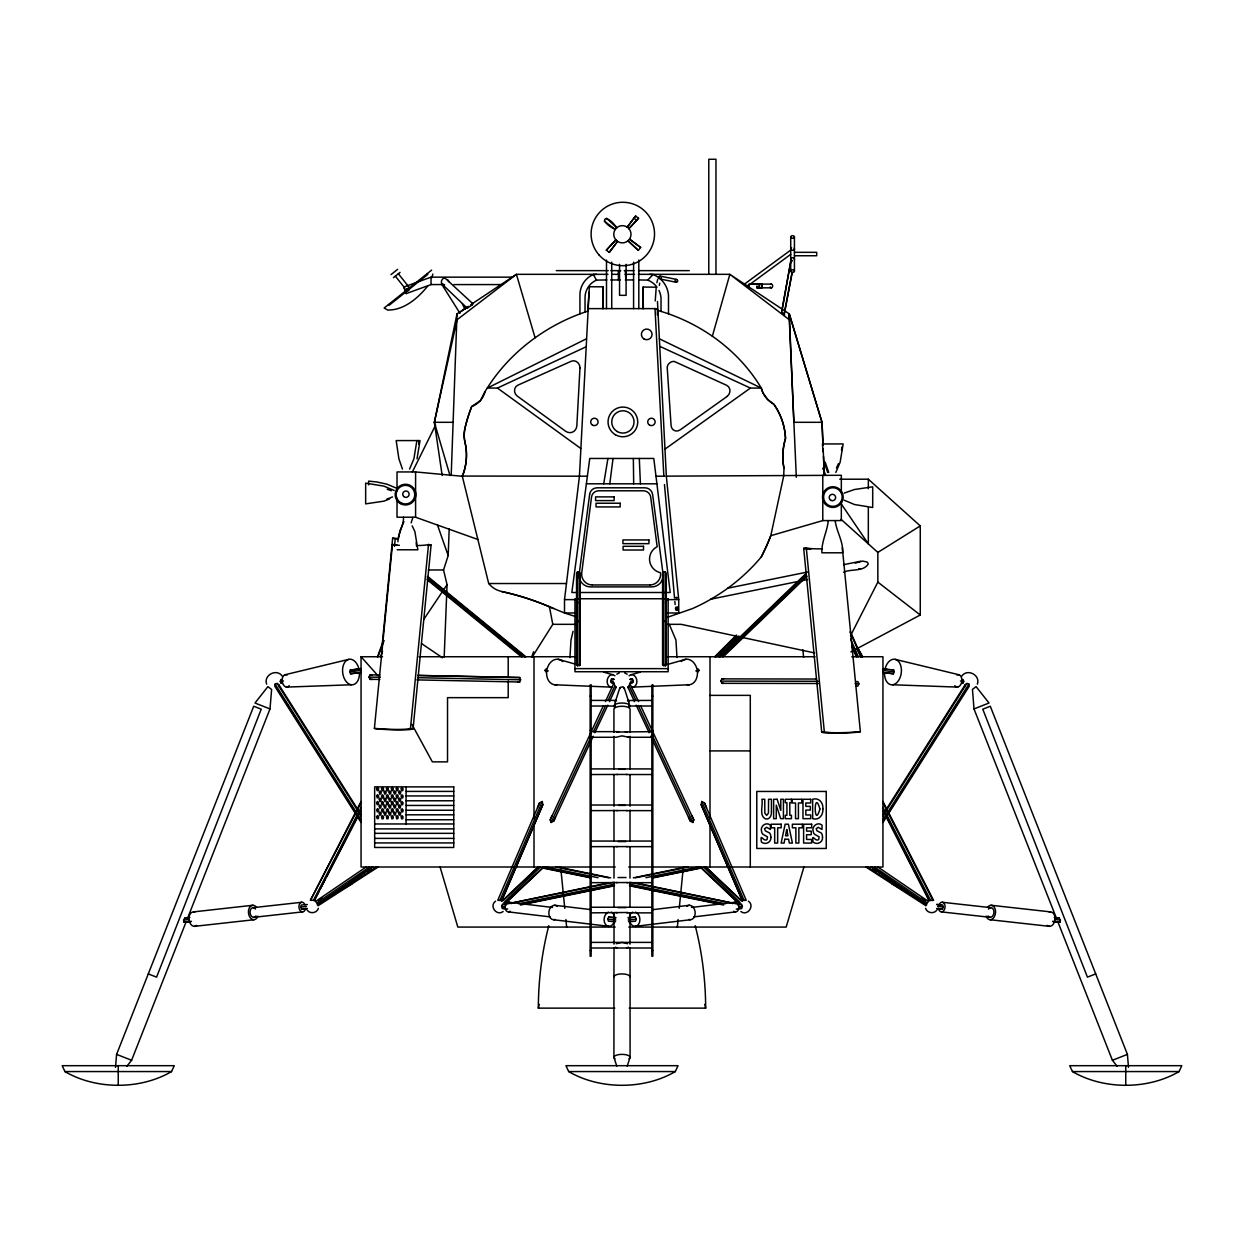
<?xml version="1.0" encoding="UTF-8"?>
<svg xmlns="http://www.w3.org/2000/svg" width="1244" height="1244" viewBox="0 0 1244 1244"><rect width="100%" height="100%" fill="white"/><g stroke="black" fill="none" stroke-linecap="round" stroke-linejoin="round"><path stroke-width="1.5" d="M629.962 948.021L630.07 976.851A8.07 2.923 0 0 0 622 973.912A8.07 2.923 0 0 0 613.93 976.851L613.93 1057.322L616.775 1066.108M629.977 944.134L629.977 913.065M629.993 907.249L629.993 882.012M629.993 878.124L630.008 847.055M630.008 841.224L630.024 810.155M630.024 806.267L630.039 775.214M630.039 769.383L630.055 736.37M630.055 732.483L630.07 709.189A8.07 2.923 0 0 0 622 706.25A8.07 2.923 0 0 0 613.93 709.189L613.945 732.483M758.56 284.161A1.85 1.306 90 0 0 757.876 284.161A1.85 1.306 -89.9 0 1 759.446 285.311A1.85 1.306 -89.9 0 1 758.762 287.628A1.85 1.306 -89.9 0 1 757.083 286.882A1.85 1.306 90 0 0 758.218 287.815L756.896 287.815L756.896 285.949M759.042 287.815L759.524 284.098M614.785 1008.138L538.325 1008.138C538.45 980.365 541.824 952.577 548.791 925.691M403.538 517.224C403.756 525.792 398.002 533.147 397.924 541.809M614.987 705.923L614.987 702.736L619.916 687.512L623.026 686.719L624.021 688.694M828.271 520.583C827.291 531.452 821.382 541.498 821.895 552.803L842.608 552.803C843.432 541.249 836.357 531.499 835.206 520.583M341.711 889.46L351.99 883.878L350.077 881.514M444.186 656.972L447.062 584.696L443.548 569.97L448.182 555.555L449.193 528.84M451.199 475.41L457.014 313.861L468.257 306.382M657.921 310.487C700.294 322.538 738.563 350.062 761.297 388.066A27.461 25.409 0 0 0 773.846 404.238A73.163 67.689 0 0 1 785.462 438.51A72.867 67.425 0 0 0 784 468.459L783.689 476.063L770.782 535.697A207.468 207.468 0 0 1 761.312 556.877C747.209 573.826 730.01 588.148 710.915 599.157L796.176 581.85M655.23 300.939L656.194 287.706M589.345 286.742L579.44 476.203L564.512 599.624L564.512 612.981L575.817 616.651M588.987 292.371L587.837 311.14C545.556 324.886 507.863 353.483 484.942 391.782A22.034 20.386 0 0 1 471.632 406.539L471.383 407.394A174.347 161.316 0 0 0 465.007 428.107A31.815 31.815 0 0 0 465.007 442.444A65.403 60.521 0 0 1 463.343 473.56L462.317 476.281L488.705 583.529A22.563 22.563 0 0 0 501.752 591.491A267.849 267.849 0 0 1 549.413 606.745L564.512 612.981L576.127 612.981M616.044 687.543L613.945 684.013M115.505 1067.336L116.594 1054.368L253.714 706.25L261.224 709.189L156.573 977.146L148.285 973.912M269.995 708.94L271.612 689.487L267.911 686.626L254.989 703.015L269.995 708.94L187.673 917.932M381.939 647.378L392.653 538.186A47.552 4.618 5.6 0 0 396.991 538.496M374.397 728.409A47.552 4.618 5.6 0 0 410.473 728.409L428.496 544.514L431.093 545.012L413.055 728.922A47.552 4.618 5.6 0 1 377.01 728.922L374.397 728.409L392.451 544.514A47.552 4.618 5.6 0 0 396.774 544.81M394.503 546.365L395.25 538.699L392.653 538.186M416.896 440.578L413.894 458.818L409.571 469.081M418.668 444.17L419.026 440.578M677.358 927.075L678.104 919.565M679.24 908.307L683.345 867.006M841.535 450.312L841.846 447.125M278.765 686.626L278.951 684.931L277.132 683.423L275.095 684.153L274.8 686.268L361.055 822.486M472.16 304.889L472.984 303.831L445.259 278.298L443.222 278.329L441.558 280.522L441.402 283.088L443.191 284.534L431.03 284.581L406.197 293.584L403.833 287.022L431.03 277.148L512.544 277.148M406.197 293.584L403.927 287.115M739.076 904.388L637.768 883.364M609.793 483.807L613.028 458.461M1052.953 921.586L1059.95 922.177L1060.401 920.094L1059.048 917.979L1054.212 917.45M676.207 597.275L677.342 597.789L674.528 597.944L664.483 484.585M742.248 900.547L701.165 804.728L701.74 801.494L704.399 802.831L706.483 807.418M659.351 285.42L659.724 283.134M977.349 684.153C980.723 675.025 967.117 668.106 961.721 676.192M306.397 906.425L300.628 907.063L301.561 909.1L306.926 908.68M603.713 483.807L607.927 458.461M792.257 272.265L784.249 314.39M782.46 313.239L781.683 312.508L790.857 261.084L791.837 260.525M792.008 272.731L784.42 312.539M781.807 310.72L790.78 261.287L791.93 260.82M736.246 909.1L741.533 908.478L742.373 906.425L741.486 904.372L739.713 904.388M656.894 282.746L657.703 279.231M442.149 475.41L434.358 422.307L457.014 313.861M398.313 538.885L400.148 530.333L403.927 521.594M417.02 458.818L420.021 440.578L396.167 440.578L398.889 458.818L402.45 469.081M449.986 475.535L434.358 422.307L457.061 319.739L516.416 274.333L607.958 274.333M431.995 277.614L432.819 274.038M538.325 1008.138L539.196 1004.343M573.064 631.33L570.996 640.085L569.939 657.578M484.942 391.782L480.324 400.692L471.647 406.57M961.736 679.566L963.136 679.566L963.696 681.401L963.167 683.298L961.752 683.314M712.377 336.16L729.855 274.333L638.39 274.333M877.906 867.006L928.413 901.433L926.236 904.388L871.313 867.006L890.704 879.446M803.919 867.006L786.177 927.075L628.795 927.075M675.01 280.615C676.176 277.163 679.862 282.248 676.192 282.248L659.771 278.951C664.063 278.392 658.263 273.711 658.667 278.05M361.055 672.538L350.481 673.781L350.217 670.096L361.055 668.603L357.277 669.334M630.055 684.013L638.576 701.554M411.126 522.838L412.884 517.395M627.225 1066.108L630.07 1057.322L630.07 976.851M300.628 907.063L301.312 905.026L307.299 904.543M630.241 683.423L627.956 687.543M835.844 472.44L840.151 462.177L843.152 443.937L822.439 443.937L823.201 451.914M650.783 736.23L690.264 821.102L692.892 822.486L693.81 819.92L692.099 815.971M531.654 657.096L533.583 651.763M629.728 683.065L632.683 682.598L633.367 680.748L632.418 678.897L630.801 678.913M627.925 917.761L635.326 917.092L636.306 919.129L635.544 921.166L628.484 921.804M377.445 656.739L383.463 640.691M378.02 656.739L384.038 640.644M380.555 656.739L382.561 651.343M126.888 1066.264L131.6 1060.277L186.242 921.54M472.16 304.858L467.262 308.17L468.568 306.522M615.329 701.663L616.511 700.512M818.225 683.5L721.831 683.329L720.929 681.106L721.831 678.882L723.65 678.882M416.833 679.893L519.665 682.007L520.598 679.799L519.743 677.545L418.046 675.414M507.754 909.1L502.467 908.478L501.627 906.425L502.514 904.372L504.286 904.388M282.233 683.298L280.833 683.298L280.304 681.37L280.849 679.566L282.248 679.566M501.814 900.547L542.835 804.728L542.26 801.494L539.601 802.831L497.771 900.283L501.752 900.547M499.964 900.283L542.26 801.494M501.596 900.765L542.835 804.728M593.217 736.23L553.736 821.102L551.108 822.486L550.19 819.92L551.901 815.971M553.736 821.102L555.446 817.152M882.945 672.569L893.487 673.797L893.767 670.096L882.945 668.634L886.568 669.101M937.074 908.68L942.439 909.1L943.372 907.063L942.688 905.026L936.81 904.388M537.517 807.418L539.601 802.831M171.532 1071.566L174.284 1065.688L62.2 1065.688L64.937 1071.566C96.083 1089.868 140.385 1089.868 171.532 1071.566L64.937 1071.566M675.305 1071.566L678.042 1065.688L565.958 1065.688L568.695 1071.566C599.857 1089.868 644.143 1089.868 675.305 1071.566L568.695 1071.566M1179.063 1071.566L1181.8 1065.688L1069.716 1065.688L1072.468 1071.566C1103.615 1089.868 1147.917 1089.868 1179.063 1071.566L1072.468 1071.566M550.19 819.92L603.184 706.094M605.424 701.554L613.758 683.423M551.108 822.486L591.04 736.914M593.481 731.674L605.719 705.488M608.16 700.248L614.676 686.268M594.85 732.7L607.834 705.177M609.482 701.663L616.2 686.968M836.466 467.884L838.487 463.608M615.516 921.804L608.456 921.166L607.694 919.129L608.674 917.092L616.075 917.761M379.84 679.411L370.074 679.364L368.97 677.125L370.074 674.901L372.251 674.901M412.386 471.942L435.602 425.075M855.794 681.588L857.894 681.665L858.904 683.936L857.8 686.128L855.701 686.05M318.402 908.338C316.987 913.143 309.989 914.247 307.159 910.11M850.523 635.715L877.844 582.114L877.844 552.414L841.006 519.292M614.287 683.065L611.333 682.598L610.649 680.748L611.582 678.913L613.214 678.913M311.653 900.361L310.456 900.283L361.055 801.494M310.456 900.283L361.055 802.831M311.264 900.252L313.488 900.283L361.055 807.418M318.62 892.135L314.203 900.765L361.055 810.653M320.392 888.683L324.808 880.068M326.581 876.616L352.207 826.56M353.98 823.108L360.169 811.026M577.465 571.929L576.547 573.577L576.547 664.902L577.465 665.789L580.248 664.902L580.248 573.577L579.331 571.929L577.465 571.929L577.465 665.789M579.331 575.21L580.248 573.577M662.586 573.608L663.503 571.976L665.369 571.976L666.286 573.608L666.286 664.949L665.369 665.82L662.586 664.949L662.586 573.608L663.503 575.241M532.012 657.298L552.787 624.332L549.413 606.745M628.422 947.182L626.976 948.006L591.133 948.006M882.945 814.587L965.049 684.931L966.868 683.423L968.905 684.153L969.2 686.268L882.945 822.486M882.945 815.971L966.868 683.423M882.945 819.92L968.905 684.153M883.986 819.485L886.039 816.219M889.133 811.337L893.254 804.821M895.322 801.571L899.443 795.056M901.511 791.806L905.632 785.291M907.685 782.041L911.805 775.525M914.9 770.642L923.157 757.612M925.209 754.362L929.33 747.846M931.398 744.596L935.519 738.081M938.614 733.198L941.708 728.315M944.787 723.433L959.217 700.636M962.312 695.754L965.406 690.871M191.047 921.586L184.05 922.177L183.599 920.094L184.952 917.979L189.788 917.45M504.318 908.338L502.467 908.478M501.627 906.425L505.204 906.86M423.644 619.59L447.062 584.696M604.211 221.105L615.267 229.409C597.384 220.95 605.066 211.309 616.775 227.73A8.63 8.63 0 0 1 627.256 227.139L628.935 228.647A8.63 8.63 0 0 1 629.526 239.128L628.018 240.807A8.63 8.63 0 0 1 617.537 241.398L615.858 239.905A8.63 8.63 0 0 1 615.267 229.409L616.775 227.73L606.466 218.182M697.682 672.351L699.097 670.376L697.666 668.603M635.622 215.989L627.256 227.139L635.622 215.989L638.545 218.26L628.935 228.647L638.545 218.26M609.265 252.423L617.537 241.398L609.265 252.423L606.357 250.153L615.858 239.905L606.357 250.153M638.343 250.386L628.018 240.807L638.343 250.386L640.629 247.463L629.526 239.128L640.629 247.463M546.396 672.366L544.996 670.407L546.411 668.634M902.289 889.46L892.01 883.878L893.923 881.514M740.149 902.6L703.56 867.006M428.029 285.716C418.186 297.891 404.238 310.3 387.693 310.051L384.163 308.014L431.606 270.135M459.969 312.835L460.264 312.477M465.007 309.305L462.379 303.894M639.276 279.947L647.766 280.102L653.038 274.52A24.398 24.398 0 0 1 658.962 277.847M676.083 608.005C673.517 611.597 680.919 610.586 677.498 607.818M495.61 901.185C488.814 905.787 496.651 916.564 503.12 911.525M936.841 910.11C934.011 914.247 927.013 913.143 925.598 908.338M714.694 656.739L736.432 635.078M715.766 656.739L724.008 648.513M728.129 644.408L736.386 636.197M715.891 656.739L736.464 636.244M718.146 656.739L738.78 636.182M719.219 656.739L739.589 636.446M676.021 607.01C673.455 610.493 680.826 609.498 677.42 606.808M629.013 705.923L629.013 702.736L624.208 687.87M719.483 656.739L806.501 573.033M720.432 656.739L806.112 574.339M722.344 656.739L806.314 575.988M723.308 656.739L806.998 576.236M662.586 664.949L663.503 664.063M501.69 901.433L538.03 867.006M503.742 899.956L538.543 867.006M540.44 867.006L503.851 902.6M504.442 903.875L543.364 867.006M505.064 903.766L543.877 867.006M461.322 311.466L463.437 309.725M390.989 274.629L397.645 269.31M393.431 277.676L400.086 272.374M790.717 250.106L744.192 284.301L746.633 286.229M790.717 254.351L747.053 286.447L745.996 285.482M576.547 621.502L579.331 620.818L580.248 621.502L579.331 622.171M616.293 943.698L622 942.439L627.707 943.698M664.965 449.131L750.412 388.066L761.297 388.066A23.869 23.869 0 0 0 763.241 393.322L767.657 399.495L773.83 404.253A64.33 64.33 0 0 1 785.539 438.494A62.62 62.62 0 0 0 784 468.459M628.08 912.49L591.133 912.863M463.437 309.756L465.085 308.714M366.094 867.006L315.587 901.433L317.764 904.388L372.687 867.006L353.296 879.446M317.251 902.6L369.468 867.006M318.246 903.984L372.516 867.006M471.46 304.251L516.416 274.333L535.076 337.73M579.331 603.138L580.248 602.531L579.331 601.909M663.503 601.956L662.586 602.578L663.503 603.184M318.759 900.236L321.963 898.168M317.282 904.777L351.197 882.898M368.177 871.935L371.241 869.96M322.429 901.9L328.851 897.748M332.07 895.68L335.289 893.596M351.181 883.349L376.512 867.006M318.075 905.756L378.145 867.006M470.776 304.889L472.564 303.863M877.844 552.414L920.265 525.917L868.328 479.204L839.747 479.204M882.945 810.653L929.035 900.625L933.544 900.283L882.945 801.494M663.829 475.706L655.013 308.683L657.392 308.761M850.912 651.887L920.265 615.002L920.265 525.917M855.25 563.174L862.636 561.06L867.27 562.101L868.281 563.843C863.818 572.038 850.694 568.632 843.556 572.24M616.775 674.217L619.263 672.957M586.422 338.803L487.353 388.066L497.444 388.066L586.017 346.843M742.186 900.547L746.229 900.283L704.399 802.831M627.707 882.525L591.133 882.68M974.005 708.94L989.011 703.015L976.089 686.626L972.45 689.394L974.005 708.94L1056.327 917.932M1057.758 921.54L1112.4 1060.277L1127.406 1054.368L990.286 706.25L982.776 709.189L1087.427 977.146L1095.715 973.912M386.853 499.139L392.544 496.916M389.605 498.922L383.914 501.145L365.658 503.867L365.658 483.138L383.914 486.14L394.177 490.463M932.347 900.361L933.544 900.283M616.651 732.032L651.856 731.659M844.194 493.091L854.457 489.514L872.697 486.808L872.697 507.521L854.457 504.52L844.194 500.212M841.333 501.705L841.333 520.583L822.782 520.583L770.782 535.697A203.332 203.332 0 0 1 761.281 556.846M631.299 674.668L640.411 672.102M667.733 664.389L685.957 659.258M627.489 700.512L651.856 700.419M617.973 841.55L626.027 841.55M617.973 877.518L626.027 877.518M666.971 617.459L692.535 608.565A197.936 197.936 0 0 0 712.112 598.488M285.031 674.746L348.6 659.398M929.035 900.625L925.38 892.135M504.924 904.388L606.232 883.364M633.336 877.829L684.324 867.395M511.082 903.222L612.608 882.462M635.233 877.829L688.134 867.006M518.764 903.719L614.489 884.126M645.947 877.689L698.211 867.006M525.683 903.579L614.443 885.417M653.862 877.362L700.714 867.768M520.443 905.041L614.474 885.806M653.131 877.891L702.565 867.783M727.771 588.194L807.511 572.022M843.572 564.698L860.661 561.231M799.97 581.088L807.543 579.548M591.133 737.272L616.013 737.272L622 735.873L628.469 737.179M806.283 547.827L824.321 731.721L821.724 732.234L803.686 548.34L806.283 547.827A47.552 4.618 -5.6 0 0 822.408 548.822M618.921 769.305L625.079 769.305M618.688 805.412L625.312 805.412M618.019 907.622L625.981 907.622M695.8 670.905L699.097 670.376M629.635 679.348L632.418 678.897M630.584 681.183L633.367 680.748M361.055 668.806L350.217 670.096M349.657 671.931L361.055 670.376M350.481 673.781L361.055 672.351M280.304 681.432L283.523 680.966M653.224 909.597L689.44 905.259M691.477 907.451L735.002 902.242M629.697 917.761L635.326 917.092M737.847 904.808L741.486 904.372M628.189 920.094L636.306 919.129M738.796 906.86L742.373 906.425M693.903 916.89L735.546 911.899M634.969 926.36L690.249 919.751M591.133 774.53L627.178 774.437M591.133 810.637L627.303 810.544M591.133 846.666L627.427 846.573M193.504 911.883L252.952 905.259M253.092 907.669L301.95 902.242M183.599 920.094L188.839 919.518M184.05 922.177L191.42 921.369M301.561 909.1L307.237 908.478M253.667 917.341L302.525 911.899M194.375 926.36L253.823 919.751M858.624 568.959L860.599 568.788M579.937 313.83L579.937 295.263A22.345 22.345 0 0 1 593.279 274.52L596.451 274.333M585.038 312.088L585.038 297.907A19.173 19.173 0 0 1 596.482 280.102L606.839 279.947M632.963 687.108L689.363 684.76M286.338 687.108L351.29 684.775M741.533 908.478L739.682 908.338M841.333 492.266L841.333 475.286L666.333 476.141L657.47 301.468M184.952 917.979L186.491 917.994M1057.509 917.994L1059.048 917.979M892.368 670.096L893.767 670.096M631.05 682.614L632.683 682.598M761.141 287.815L756.896 287.815M794.434 252.33L816.702 252.33L816.702 255.751L794.434 255.751M556.286 270.632L608.223 270.632M610.835 270.632L620.725 270.632M624.255 270.632L633.927 270.632M638.545 270.632L689.316 270.632M620.243 270.663L618.392 270.663L618.392 279.947M625.328 270.663L625.825 279.947M611.675 274.333L619.419 274.333M625.048 274.333L634.564 274.333M610.664 279.947L620.243 279.947M625.328 279.947L633.554 279.947M751.221 284.114L762.152 284.098L762.152 287.815L760.846 287.815A1.85 1.306 -89.9 0 0 761.763 284.643M453.904 284.581L501.27 284.581M602.998 308.621L602.998 286.835L602.734 308.621M643.055 308.621L643.055 287.084L643.319 308.621M587.961 308.621L655.977 308.621M657.423 309.243L657.392 314.81M434.358 422.307L453.205 422.307M789.302 319.739L789.256 313.861L822.035 422.307L822.984 445.072L822.035 422.307L793.874 422.307L789.256 313.861L729.855 274.333L789.302 319.739L796.331 477.307M462.317 476.281L415.589 471.942L397.023 471.942L397.023 490.805M587.401 476.203L462.395 476.063M655.977 476.203L664.623 476.203M586.375 483.807L656.91 483.807M477.867 539.492L415.589 517.224L397.023 517.224L397.023 498.362M397.163 549.786L417.875 549.786L414.874 531.546L412.168 525.839M428.309 569.97L443.548 569.97M488.705 583.529L566.455 583.529M592.331 584.944L649.912 584.944M575.708 592.502L571.851 592.502L589.765 458.461L653.8 458.461L670.221 592.502L579.564 592.502M564.512 599.624L576.127 599.624M667.111 599.624L678.726 599.624L678.726 612.981L667.111 612.981M552.787 624.332L575.785 624.332M667.717 624.332L681.183 624.332L814.633 652.944M615.236 867.006L361.055 867.006L361.055 656.739L382.499 656.739M419.135 656.739L574.619 656.739M667.453 656.739L815.022 656.739M851.86 656.739L882.945 656.739L882.945 867.006L628.764 867.006M574.961 668.634L668.152 668.634M370.074 679.364L372.251 679.364M721.831 683.329L723.65 683.329M709.997 695.365L750.288 695.365L750.288 867.006M590.138 696.065L591.133 696.065M651.856 696.065L652.851 696.065M591.133 700.419L616.169 700.419M591.133 706.017L615.329 706.017M628.671 706.017L651.856 706.017M590.138 730.492L591.133 730.492M651.856 730.492L652.851 730.492M591.133 731.659L618.952 731.659M627.987 737.272L651.856 737.272M590.138 740.367L591.133 740.367M651.856 740.367L652.851 740.367M709.997 750.909L750.288 750.909M591.133 768.916L651.856 768.916M626.354 774.53L651.856 774.53M406.073 791.402L453.749 791.402M406.073 795.942L453.749 795.942M406.073 800.778L453.749 800.778M591.133 805.024L651.856 805.024M406.073 805.443L453.749 805.443M406.073 810.248L453.749 810.248M626.478 810.637L651.856 810.637M406.073 814.804L453.749 814.804M406.073 819.749L453.749 819.749M374.662 823.963L453.749 823.963M374.662 828.877L453.749 828.877M374.662 833.34L453.749 833.34M374.662 838.394L453.749 838.394M591.133 841.053L651.856 841.053M374.662 842.934L453.749 842.934M626.618 846.666L651.856 846.666M626.743 882.68L651.856 882.68M591.133 907.249L651.856 907.249M626.852 912.863L651.856 912.863M615.205 927.075L457.823 927.075L440.081 867.006M591.133 942.392L651.856 942.392M626.976 948.006L651.856 948.006M590.138 950.525L591.133 950.525M651.856 950.525L652.851 950.525M629.215 1008.138L705.675 1008.138C705.55 980.365 702.176 952.577 695.209 925.691M721.831 678.882L816.53 679.037M720.929 681.106L818.054 681.277M749.463 284.083L771.342 284.13M759.524 287.815L771.342 287.846M656.365 308.807L655.044 308.73M611.333 682.598L612.95 682.614M589.081 286.742L602.998 286.835M643.055 287.084L656.987 287.162A20.93 20.93 0 0 0 647.766 280.102M370.074 674.901L379.778 674.963M368.97 677.125L380.369 677.218M417.72 675.445L519.743 677.545M418.077 677.7L520.598 679.799M444.652 284.798L442.569 284.301M744.192 284.27L745.622 285.234M892.71 684.775L957.662 687.108M517.893 681.93L519.665 682.007M554.653 684.775L611.053 687.123M649.819 274.333L653.038 274.52M781.683 312.508L782.787 313.255M625.048 731.659L627.349 732.032M313.488 900.283L314.965 900.625M442.942 284.581L442.055 284.409M855.172 683.578L858.904 683.936M991.048 905.259L1050.496 911.883M942.05 902.242L990.908 907.669M936.701 904.543L941.086 905.026M937.603 906.425L943.372 907.063M1055.161 919.518L1060.401 920.094M936.763 908.478L942.439 909.1M1052.579 921.369L1059.95 922.177M941.475 911.899L990.333 917.341M990.177 919.751L1049.625 926.36M616.822 774.437L617.646 774.53M616.697 810.544L617.522 810.637M616.573 846.573L617.382 846.666M617.257 882.68L616.293 882.525M617.148 912.863L615.92 912.49M617.024 948.006L615.578 947.182M554.56 905.259L590.776 909.597M508.998 902.242L552.523 907.451M502.514 904.372L506.152 904.808M608.674 917.092L614.303 917.761M607.694 919.129L615.811 920.094M508.454 911.899L550.097 916.89M553.751 919.751L609.031 926.36M882.945 670.407L894.327 671.947M960.461 680.966L963.696 681.401M882.945 672.366L893.487 673.797M882.945 668.806L886.723 669.319M611.582 678.913L614.38 679.348M544.996 670.407L548.262 670.92M610.649 680.748L613.432 681.183M392.451 544.514L395.048 545.012A47.552 4.618 5.6 0 0 399.371 545.323M410.442 728.409L413.055 728.922M660.191 276.137L676.658 279.449M559.676 867.395L610.664 877.829M555.866 867.006L608.767 877.829M631.392 882.462L732.918 903.222M545.789 867.006L598.053 877.689M629.511 884.126L725.236 903.719M543.286 867.768L590.138 877.362M629.557 885.417L718.317 903.579M541.435 867.783L590.869 877.891M629.526 885.806L723.557 905.041M895.4 659.398L958.969 674.746M627.831 700.419L628.718 701.818M558.058 659.258L574.448 663.876M603.604 672.102L612.717 674.683M676.192 282.248L675.259 281.688M397.116 488.457L386.853 484.134L376.59 481.926L368.613 481.133L368.613 484.849M387.211 489.265L391.316 490.711M116.594 1054.368L131.6 1060.277M659.74 346.314L750.412 388.066M659.367 338.803L761.297 388.066M624.737 672.957L627.225 674.217M740.88 911.525C747.349 916.564 755.186 905.787 748.39 901.185M790.78 261.287L791.728 261.442L790.857 261.084M922.037 898.168L925.241 900.236M872.759 869.96L875.823 871.935M892.803 882.898L926.718 904.777M867.488 867.006L892.819 883.349M908.711 893.596L911.93 895.68M915.149 897.748L921.571 901.9M865.855 867.006L925.925 905.756M421.592 643.599L442.506 657.781M874.532 867.006L926.749 902.6M871.484 867.006L925.754 903.984M784.28 314.608L783.207 313.815M497.444 388.066L580.855 448.524M666.286 621.534L663.503 620.865L662.586 621.534L663.503 622.218M782.787 313.224L784.653 314.779M636.648 220.235L634.02 218.167M877.844 582.114L920.265 615.002M783.222 313.83L782.134 312.944M427.672 576.454L525.87 656.739M427.656 577.278L524.859 656.739M427.158 577.029L464.665 607.694M467.666 610.135L472.16 613.821M475.161 616.278L478.162 618.719M482.656 622.404L485.658 624.861M517.162 650.612L524.657 656.739M427.314 578.818L522.62 656.739M427.034 579.58L521.407 656.739M705.97 867.006L742.31 901.433M705.457 867.006L740.258 899.956M700.636 867.006L739.558 903.875M700.123 867.006L738.936 903.766M579.331 664.016L580.248 664.902M442.164 284.207L467.153 308.108M447.545 279.558L449.131 281.828M282.279 676.192C276.883 668.106 263.277 675.025 266.651 684.153M361.055 656.739L377.818 675.554M427.252 273.618L427.843 274.364L389.123 305.278L388.517 304.531M398.344 273.758L408.949 287.037M395.343 276.152L404.767 287.97M1112.4 1060.277L1117.112 1066.264M619.978 688.694L619.792 687.87M596.482 280.102L593.279 274.52M840.54 502.856L868.328 543.861L868.328 507.723M278.951 684.931L361.055 814.587M277.132 683.423L361.055 815.971M275.095 684.153L361.055 819.92M278.594 690.871L281.688 695.754M284.783 700.636L299.213 723.433M302.292 728.315L305.386 733.198M308.481 738.081L312.602 744.596M314.67 747.846L318.791 754.362M320.843 757.612L329.1 770.642M332.195 775.525L336.315 782.041M338.368 785.291L342.489 791.806M344.557 795.056L348.678 801.571M350.746 804.821L354.867 811.337M357.961 816.219L360.014 819.485M441.589 284.067L459.845 313.053M858.065 648.342L862.683 656.739M857.551 648.264L862.232 656.739M857.411 650.037L861.097 656.739M411.982 724.474L432.352 761.872L447.529 761.872L447.529 697.651L508.205 697.651L508.205 680.919M669.288 624.332L675.943 640.085L676.985 657.578M882.945 802.831L932.844 900.267M882.945 807.418L930.512 900.283M883.831 811.026L890.02 823.108M891.793 826.56L917.419 876.616M919.192 880.068L923.608 888.683M640.816 706.094L693.81 819.92M629.324 686.268L635.839 700.248M638.281 705.488L650.519 731.674M652.136 735.173L692.892 822.486M627.8 686.968L634.518 701.663M636.166 705.177L649.15 732.7M701.165 804.728L742.404 900.765M850.585 631.999L861.486 656.739M850.01 631.921L860.957 656.739M850.632 639.198L858.36 656.739M852.964 647.875L856.867 656.739M851.627 646.087L856.323 656.739M688.554 817.152L690.264 821.102M822.735 468.242L825.767 475.286M701.74 801.494L744.036 900.283M825.161 462.177L828.722 472.44M824.166 462.177L827.726 472.44M613.93 976.851L614.038 948.021M437.375 524.704L448.182 555.555M789.256 313.861L821.957 422.307M704.804 1004.343L705.675 1008.138M965.049 684.931L965.235 686.626M666.333 476.141L678.726 599.624M560.655 867.006L564.76 908.307M565.896 919.565L566.642 927.075M416.18 542.602L416.538 546.194M842.328 547.827L860.366 731.721L857.769 732.234A47.552 4.618 -5.6 0 1 821.709 732.234M802.846 649.695L803.608 657.361M674.854 601.521L675.134 604.537M1127.406 1054.368L1128.495 1067.336M823.155 448.866L824.337 475.41L823.512 456.439M789.334 315.805L789.505 319.677M639.307 458.461L640.411 483.807M633.351 458.461L633.678 483.807M613.945 736.37L613.961 769.383M613.961 775.214L613.976 806.267M613.976 810.155L613.992 841.224M613.992 847.055L614.007 878.124M614.007 882.012L614.007 907.249M614.023 913.065L614.023 944.134M1125.758 1065.688L1125.758 1084.737M868.328 479.204L868.328 488.705M822.782 475.286L822.782 520.583M794.434 236.982A1.85 1.306 0 0 1 791.65 238.117A1.85 1.306 0 0 1 791.65 235.847A1.85 1.306 0 0 1 794.434 236.982L794.434 271.099A1.85 1.306 0 0 1 791.65 272.234A1.85 1.306 0 0 1 791.65 269.964A1.85 1.306 0 0 1 794.434 271.099M790.717 236.982L790.717 271.099M715.969 274.333L715.969 159.263L708.785 159.263L708.785 274.333M709.997 656.739L709.997 818.63M709.997 824.43L709.997 867.006M668.494 313.83L668.494 295.263A24.398 24.398 0 0 0 660.704 279.294M665.369 571.976L665.369 665.82M663.503 571.976L663.503 665.82M661.015 311.466L661.015 297.907A20.93 20.93 0 0 0 658.962 290.427M638.81 260.089L638.81 308.621M633.585 262.157L633.585 308.621M626.09 264.35L626.09 295.326L619.543 295.326L619.543 264.35M611.721 262.157L611.721 308.621M606.497 260.089L606.497 308.621M579.331 571.929L579.331 665.789M534.003 656.739L534.003 818.785M534.003 824.57L534.003 867.006M508.205 656.739L508.205 677.202M431.03 277.148L431.03 284.581M415.589 471.942L415.589 517.224M406.073 786.877L406.073 823.963M118.242 1065.688L118.242 1084.737M987.425 907.389A7.262 4.929 -83.6 0 1 994.687 907.856A7.262 4.929 -83.6 0 1 993.101 918.445A7.262 4.929 -83.6 0 1 986.119 916.128M1049.205 912.132A7.262 4.929 -83.6 0 1 1054.912 920.062A7.262 4.929 -83.6 0 1 1047.215 925.396M615.018 1058.799A8.07 2.954 0 0 1 622 1054.368A8.07 2.954 0 0 1 628.982 1058.799M257.881 916.128A7.262 4.929 83.6 0 1 250.899 918.445A7.262 4.929 83.6 0 1 249.313 907.856A7.262 4.929 83.6 0 1 256.575 907.389M255.922 915.926A4.852 3.297 83.6 0 1 251.257 915.926A4.852 3.297 83.6 0 1 250.853 909.084A4.852 3.297 83.6 0 1 255.518 909.084M939.049 904.652A4.852 3.297 -83.6 0 1 944.305 903.657A4.852 3.297 -83.6 0 1 943.17 911.246A4.852 3.297 -83.6 0 1 938.505 908.322M196.785 925.396A7.262 4.929 83.6 0 1 189.088 920.062A7.262 4.929 83.6 0 1 194.795 912.132M305.495 908.322A4.852 3.297 83.6 0 1 300.83 911.246A4.852 3.297 83.6 0 1 299.695 903.657A4.852 3.297 83.6 0 1 304.951 904.652M510.74 902.88A4.852 3.53 -83.2 0 1 511.424 903.657M510.273 911.246A4.852 3.53 -83.2 0 1 505.173 907.7A4.852 3.53 -83.2 0 1 509.9 902.398M289.246 685.677A6.282 4.074 82.3 0 1 282.295 681.976A6.282 4.074 82.3 0 1 287.177 675.025M629.06 675.787A6.282 4.727 81.1 0 1 636.679 679.535A6.282 4.727 81.1 0 1 631.719 687.046M681.354 661.513A12.875 9.703 81.1 0 1 696.998 669.241A12.875 9.703 81.1 0 1 686.812 684.62M988.482 909.084A4.852 3.297 -83.6 0 1 993.147 909.084A4.852 3.297 -83.6 0 1 992.743 915.926A4.852 3.297 -83.6 0 1 988.078 915.926M635.56 912.132A7.262 5.303 83.2 0 1 638.623 924.245A7.262 5.303 83.2 0 1 629.542 920.995M629.246 919.129A7.262 5.303 83.2 0 1 632.807 912.132M956.838 675.025A6.282 4.074 -82.3 0 1 961.721 681.976A6.282 4.074 -82.3 0 1 954.786 685.677M884.873 669.785A12.875 8.35 -82.3 0 1 898.603 661.528A12.875 8.35 -82.3 0 1 896.318 683.096A12.875 8.35 -82.3 0 1 884.515 673.128M686.843 906.238A7.262 5.303 83.2 0 1 695.069 911.557A7.262 5.303 83.2 0 1 688.865 919.503M359.454 673.128A12.875 8.35 82.3 0 1 347.667 683.096A12.875 8.35 82.3 0 1 345.381 661.513A12.875 8.35 82.3 0 1 359.112 669.785M557.203 684.62A12.875 9.703 -81.1 0 1 547.018 669.241A12.875 9.703 -81.1 0 1 562.646 661.528M555.135 919.503A7.262 5.303 -83.2 0 1 548.931 911.557A7.262 5.303 -83.2 0 1 557.157 906.238M612.297 687.046A6.282 4.727 -81.1 0 1 607.321 679.551A6.282 4.727 -81.1 0 1 614.956 675.787M611.193 912.132A7.262 5.303 -83.2 0 1 614.754 919.129M614.458 920.995A7.262 5.303 -83.2 0 1 605.377 924.245A7.262 5.303 -83.2 0 1 608.44 912.132M734.1 902.398A4.852 3.53 83.2 0 1 738.827 907.7A4.852 3.53 83.2 0 1 733.727 911.246M732.576 903.657A4.852 3.53 83.2 0 1 733.26 902.88M615.018 707.447A8.07 2.954 0 0 1 622 703.015A8.07 2.954 0 0 1 628.982 707.447M428.511 544.514A47.552 4.618 5.6 0 1 418.684 545.494M431.108 545.028A47.552 4.618 5.6 0 1 428.309 545.587M810.793 549.242A47.552 4.618 -5.6 0 1 803.655 548.34M398.158 538.916A47.552 4.618 5.6 0 1 395.265 538.699M860.366 731.721A47.552 4.618 -5.6 0 1 824.306 731.721M760.504 284.161A1.85 1.306 -89.9 0 1 761.188 284.161M592.331 584.991A10.792 10.792 0 0 1 581.741 572.722L591.522 497.087A7.169 7.169 0 0 1 598.597 490.789L643.506 490.805A7.34 7.34 0 0 1 650.721 497.227L657.159 546.691A13.917 13.917 0 0 0 660.533 572.707A10.792 10.792 0 0 1 649.912 584.991M791.635 260.276A1.866 1.135 0 0 1 790.717 259.281A1.866 1.477 0 0 1 792.568 257.803A1.866 1.477 0 0 1 794.434 259.281A1.866 1.135 0 0 1 794.372 259.576M791.635 247.805A1.866 1.135 0 0 0 790.717 248.784A1.866 1.477 0 0 0 792.568 250.277A1.866 1.477 0 0 0 794.434 248.784A1.866 1.135 0 0 0 794.185 248.209M770.689 284.378A1.85 1.306 -89.9 0 1 772.477 285.063A1.85 1.306 -89.9 0 1 771.995 287.597A1.85 1.306 -89.9 0 1 770.207 286.913M748.375 284.316A1.85 1.306 -89.9 0 1 748.375 287.535M462.317 476.265A56.415 56.415 0 0 0 465.038 442.429A37.04 34.272 0 0 1 465.007 428.107A152.141 152.141 0 0 1 471.383 407.394M501.736 591.584A267.413 267.413 0 0 1 553.564 608.549M822.844 808.989C823.419 814.789 819.096 820.745 812.643 818.661L812.643 799.286C819.096 797.217 823.544 803.126 822.844 808.989M771.436 811.648C771.809 815.1 769.803 820.029 765.558 818.941C758.607 815.52 763.458 804.899 761.857 799.286L764.733 799.286L764.842 813.141L766.646 815.364L768.45 813.187L768.559 799.286L771.436 799.286L771.436 811.648M819.905 808.958C813.763 831.008 813.592 786.954 819.905 808.958M579.968 368.053L576.843 425.681A8.07 7.324 67.5 0 1 565.507 431.17L517.302 396.105A6.329 5.753 67.5 0 1 517.799 385.205L571.276 361.242A6.562 5.956 67.5 0 1 579.968 368.053M770.86 837.181C771.575 842.375 765.169 845.407 761.375 841.955C760.068 831.894 763.07 842.266 767.066 839.591L767.455 836.823L762.852 834.226A4.541 3.219 -90 0 1 761.608 831.598C759.789 826.343 765.946 821.398 770.394 825.13L770.394 829.437L766.553 827.307L764.547 828.753L765.293 830.774L769.492 832.936A4.307 3.048 -90 0 1 770.705 835.408L770.86 837.181M822.502 837.181C823.217 842.375 816.81 845.407 813.016 841.955C811.71 831.894 814.711 842.266 818.707 839.591L819.096 836.823L814.478 834.226A4.541 3.219 -90 0 1 813.234 831.598C811.43 826.343 817.588 821.398 822.02 825.13L822.02 829.437L818.179 827.307L816.188 828.753L816.935 830.774L821.133 832.936A4.307 3.048 -90 0 1 822.346 835.408L822.502 837.181M589.625 494.412L579.191 574.028A11.398 11.398 0 0 0 590.496 586.904L651.747 586.904A11.398 11.398 0 0 0 663.052 574.028L652.633 494.568A7.775 7.775 0 0 0 644.921 487.803L597.151 487.803A7.588 7.588 0 0 0 589.625 494.412M377.243 789.38L377.041 790.609L378.316 790.5L378.658 788.618L377.554 787.405L376.512 788.618L377.243 789.38M377.274 796.626L377.087 797.855L378.363 797.746L378.705 795.88L377.585 794.652L376.559 795.88L377.274 796.626M377.227 803.391L377.025 804.635L378.3 804.526L378.642 802.644L377.538 801.431L376.497 802.644L377.227 803.391M379.793 792.879L379.591 794.123L380.882 794.014L381.224 792.133L380.104 790.92L379.078 792.133L379.793 792.879M377.305 810.559L377.119 811.803L378.394 811.694L378.736 809.813L377.616 808.6L376.59 809.813L377.305 810.559M377.259 817.448L377.056 818.676L378.332 818.583L378.674 816.702L377.57 815.473L376.528 816.702L377.259 817.448M379.762 800.048L379.575 801.291L380.851 801.183L381.193 799.301L380.073 798.088L379.047 799.301L379.762 800.048M382.126 789.567L381.924 790.795L383.199 790.686L383.541 788.805L382.437 787.592L381.395 788.805L382.126 789.567M379.669 806.874L379.482 808.118L380.757 808.009L381.099 806.128L379.995 804.915L378.953 806.128L379.669 806.874M382.157 796.813L381.97 798.042L383.245 797.933L383.587 796.067L382.468 794.838L381.442 796.067L382.157 796.813M379.715 813.949L379.513 815.178L380.788 815.084L381.13 813.203L380.026 811.974L379 813.203L379.715 813.949M382.11 803.577L381.908 804.821L383.183 804.712L383.525 802.831L382.421 801.618L381.379 802.831L382.11 803.577M384.676 792.848L384.489 794.076L385.764 793.967L386.106 792.086L384.987 790.873L383.961 792.086L384.676 792.848M382.188 810.746L382.001 811.99L383.276 811.881L383.618 809.999L382.499 808.787L381.473 809.999L382.188 810.746M384.645 800.016L384.458 801.245L385.733 801.136L386.075 799.27L384.956 798.042L383.93 799.27L384.645 800.016M382.141 817.635L381.939 818.863L383.214 818.77L383.556 816.888L382.452 815.66L381.41 816.888L382.141 817.635M387.008 789.52L386.806 790.749L388.081 790.655L388.423 788.774L387.319 787.545L386.293 788.774L387.008 789.52M384.567 806.843L384.365 808.071L385.64 807.962L385.982 806.096L384.878 804.868L383.836 806.096L384.567 806.843M387.039 796.766L386.853 798.01L388.128 797.902L388.47 796.02L387.35 794.807L386.324 796.02L387.039 796.766M384.598 813.903L384.396 815.147L385.687 815.038L386.029 813.156L384.909 811.943L383.883 813.156L384.598 813.903M386.993 803.546L386.791 804.775L388.066 804.666L388.408 802.8L387.304 801.571L386.278 802.8L386.993 803.546M389.527 792.801L389.341 794.045L390.616 793.936L390.958 792.055L389.854 790.842L388.812 792.055L389.527 792.801M387.071 810.715L386.884 811.943L388.159 811.834L388.501 809.953L387.397 808.74L386.355 809.953L387.071 810.715M389.512 799.97L389.31 801.214L390.585 801.105L390.927 799.223L389.823 798.01L388.797 799.223L389.512 799.97M387.024 817.603L386.822 818.832L388.097 818.723L388.439 816.841L387.335 815.629L386.293 816.841L387.024 817.603M391.86 789.489L391.673 790.717L392.948 790.609L393.291 788.743L392.171 787.514L391.145 788.743L391.86 789.489M389.419 806.796L389.216 808.04L390.492 807.931L390.849 806.05L389.73 804.837L388.703 806.05L389.419 806.796M391.907 796.735L391.704 797.964L392.98 797.855L393.322 795.989L392.218 794.76L391.191 795.989L391.907 796.735M389.45 813.871L389.263 815.1L390.538 815.007L390.88 813.125L389.761 811.897L388.734 813.125L389.45 813.871M391.844 803.515L391.658 804.744L392.933 804.635L393.275 802.753L392.155 801.54L391.129 802.753L391.844 803.515M394.41 792.801L394.208 794.03L395.499 793.921L395.841 792.055L394.721 790.826L393.695 792.055L394.41 792.801M391.938 810.668L391.736 811.912L393.011 811.803L393.353 809.922L392.249 808.709L391.222 809.922L391.938 810.668M394.379 799.97L394.192 801.198L395.468 801.089L395.81 799.223L394.69 797.995L393.664 799.223L394.379 799.97M391.876 817.557L391.673 818.785L392.964 818.692L393.306 816.81L392.187 815.582L391.16 816.81L391.876 817.557M396.743 789.473L396.541 790.717L397.816 790.609L398.158 788.727L397.054 787.514L396.027 788.727L396.743 789.473M394.286 806.796L394.099 808.025L395.374 807.916L395.716 806.05L394.612 804.821L393.57 806.05L394.286 806.796M396.774 796.72L396.587 797.964L397.862 797.855L398.204 795.973L397.085 794.76L396.058 795.973L396.774 796.72M394.332 813.871L394.13 815.1L395.405 814.991L395.748 813.109L394.643 811.897L393.617 813.109L394.332 813.871M396.727 803.5L396.525 804.728L397.8 804.635L398.142 802.753L397.038 801.525L395.996 802.753L396.727 803.5M399.324 792.832L399.122 794.076L400.397 793.967L400.739 792.086L399.635 790.873L398.609 792.086L399.324 792.832M396.805 810.668L396.618 811.897L397.893 811.788L398.236 809.922L397.116 808.693L396.09 809.922L396.805 810.668M399.293 800.016L399.106 801.245L400.381 801.136L400.723 799.27L399.604 798.042L398.578 799.27L399.293 800.016M396.758 817.557L396.556 818.785L397.831 818.676L398.173 816.795L397.069 815.582L396.027 816.795L396.758 817.557M401.656 789.52L401.454 790.749L402.729 790.64L403.072 788.774L401.967 787.545L400.926 788.774L401.656 789.52M399.2 806.843L399.013 808.071L400.288 807.962L400.63 806.081L399.511 804.868L398.484 806.081L399.2 806.843M401.688 796.766L401.501 798.01L402.776 797.902L403.118 796.02L401.999 794.807L400.972 796.02L401.688 796.766M399.246 813.903L399.044 815.147L400.319 815.038L400.661 813.156L399.557 811.943L398.531 813.156L399.246 813.903M401.641 803.546L401.439 804.775L402.714 804.666L403.056 802.8L401.952 801.571L400.91 802.8L401.641 803.546M401.719 810.699L401.532 811.943L402.807 811.834L403.149 809.953L402.03 808.74L401.003 809.953L401.719 810.699M401.656 817.588L401.47 818.832L402.745 818.723L403.087 816.841L401.983 815.629L400.941 816.841L401.656 817.588M784.855 839.218L784.109 843.059L781.123 843.059L785.135 824.212L788.385 824.212L792.412 843.059L789.334 843.059L788.587 839.218L784.855 839.218M786.721 829.577L785.508 835.797L787.934 835.797L786.721 829.577M406.835 288.919C407.985 294.595 411.531 285.529 406.835 288.919M727.071 396.463L680.141 429.895A6.5 5.893 -66.7 0 1 671.076 425.541L667.173 367.027A6.702 6.08 -66.7 0 1 674.264 361.444L726.667 385.313A6.484 5.878 -66.7 0 1 727.071 396.463M614.147 496.885L595.581 496.885L595.581 500.601L614.147 500.601L614.147 496.885M620.165 503.229L596.047 503.229L596.047 506.93L620.165 506.93L620.165 503.229M648.917 539.943L622.933 539.943L622.933 543.659L648.917 543.659L648.917 539.943M643.506 546.303L623.088 546.303L623.088 550.019L643.506 550.019L643.506 546.303M668.152 598.753L574.961 598.753L574.961 671.729L668.152 671.729L668.152 598.753M591.133 685.086L590.138 685.086L590.138 956.201L591.133 956.201L591.133 685.086M652.851 685.086L651.856 685.086L651.856 956.201L652.851 956.201L652.851 685.086M453.749 786.877L374.662 786.877L374.662 847.475L453.749 847.475L453.749 786.877M826.249 791.448L756.787 791.448L756.787 848.47L826.249 848.47L826.249 791.448M777.158 799.286L773.628 799.286L773.628 818.661L776.256 818.661L776.256 805.163L780.672 818.661L783.425 818.661L783.425 799.286L780.797 799.286L780.797 810.388L777.158 799.286M791.448 799.286L785.291 799.286L785.291 802.675L786.923 802.675L786.923 815.271L785.291 815.271L785.291 818.661L791.448 818.661L791.448 815.271L789.8 815.271L789.8 802.675L791.448 802.675L791.448 799.286M801.789 799.286L792.164 799.286L792.164 802.986L795.538 802.986L795.538 818.661L798.415 818.661L798.415 802.986L801.789 802.986L801.789 799.286M810.699 799.286L802.971 799.286L802.971 818.661L810.699 818.661L810.699 814.96L805.832 814.96L805.832 810.077L810.311 810.077L810.311 806.376L805.832 806.376L805.832 802.986L810.699 802.986L810.699 799.286M781.17 824.212L771.156 824.212L771.156 827.804L774.67 827.804L774.67 843.059L777.655 843.059L777.655 827.804L781.17 827.804L781.17 824.212M802.38 824.212L792.366 824.212L792.366 827.804L795.88 827.804L795.88 843.059L798.866 843.059L798.866 827.804L802.38 827.804L802.38 824.212M811.648 824.212L803.608 824.212L803.608 843.059L811.648 843.059L811.648 839.467L806.579 839.467L806.579 834.708L811.244 834.708L811.244 831.116L806.579 831.116L806.579 827.804L811.648 827.804L811.648 824.212M617.319 431.575A11.134 11.134 0 0 0 634.036 421.918A11.134 11.134 0 0 0 617.319 412.277A11.134 11.134 0 0 0 617.319 431.575M649.555 425.137A3.716 3.716 0 0 0 655.137 421.918A3.716 3.716 0 0 0 649.555 418.715A3.716 3.716 0 0 0 649.555 425.137M615.469 434.778A14.85 14.85 0 0 0 637.737 421.918A14.85 14.85 0 0 0 615.469 409.058A14.85 14.85 0 0 0 615.469 434.778M644.05 339.006A5.349 5.349 0 0 0 652.074 334.387A5.349 5.349 0 0 0 644.05 329.753A5.349 5.349 0 0 0 644.05 339.006M592.517 425.137A3.716 3.716 0 0 0 598.084 421.918A3.716 3.716 0 0 0 592.517 418.715A3.716 3.716 0 0 0 592.517 425.137M830.821 500.29A3.203 3.203 0 0 0 835.626 497.507A3.203 3.203 0 0 0 830.821 494.739A3.203 3.203 0 0 0 830.821 500.29M825.518 504.411A10.356 10.356 0 0 0 842.841 499.761A10.356 10.356 0 0 0 830.152 487.073A10.356 10.356 0 0 0 825.518 504.411M826.296 503.633A9.33 9.33 0 0 0 841.893 499.466A9.33 9.33 0 0 0 830.479 488.037A9.33 9.33 0 0 0 826.296 503.633M400.335 503.587A10.356 10.356 0 0 0 415.869 494.614A10.356 10.356 0 0 0 400.335 485.642A10.356 10.356 0 0 0 400.335 503.587M400.801 502.731A9.33 9.33 0 0 0 414.781 494.661A9.33 9.33 0 0 0 400.801 486.575A9.33 9.33 0 0 0 400.801 502.731M403.662 496.449A3.203 3.203 0 0 0 409.027 495.019A3.203 3.203 0 0 0 405.093 491.1A3.203 3.203 0 0 0 403.662 496.449M599.25 255.191A31.706 31.706 0 0 0 652.976 243.762A31.706 31.706 0 0 0 616.231 202.959A31.706 31.706 0 0 0 599.25 255.191"/></g></svg>
